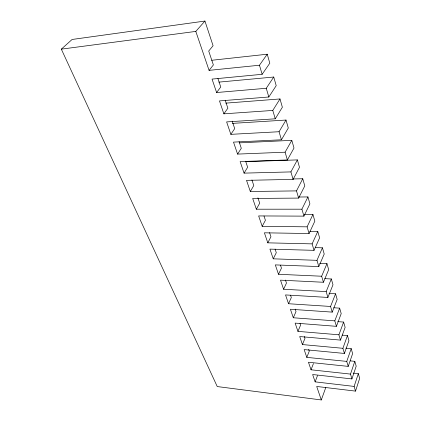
<?xml version="1.0" encoding="UTF-8"?>
<svg xmlns="http://www.w3.org/2000/svg" width="421" height="421" viewBox="0 0 421 421"><rect width="100%" height="100%" fill="white"/><g stroke="black" fill="none" stroke-linecap="round" stroke-linejoin="round"><path stroke-width="0.63" d="M204.943 21.05L195.807 31.407L209.074 70.37L213.373 64.95L208.711 51.046L213.084 45.736L204.943 21.05L72.096 39.474L61.329 49.152L217.247 386.557L321.291 399.95L316.697 386.457L355.513 391.114L359.671 378.358L358.334 373.664L353.124 373.101M355.513 391.114L354.129 386.42L358.334 373.664M354.129 386.42L315.134 381.858L312.635 374.527L351.924 378.932L356.198 366.175L354.819 361.339L350.261 360.881M351.924 378.932L350.498 374.095L354.819 361.339M350.498 374.095L311.024 369.791L308.451 362.244L348.225 366.381L352.619 353.624L351.198 348.641L345.957 348.156M348.225 366.381L346.757 361.397L351.198 348.641M346.757 361.397L306.793 357.366L304.146 349.588L344.41 353.445L348.93 340.694L347.467 335.558L342.226 335.121M344.41 353.445L342.894 348.304L347.467 335.558M321.291 399.95L325.77 387.594M342.894 348.304L302.436 344.562L299.705 336.547L340.478 340.1L345.131 327.364L343.62 322.07L337.747 321.628M340.478 340.1L338.916 334.795L343.62 322.07M315.134 381.858L317.481 375.632M338.916 334.795L297.942 331.369L295.126 323.107L336.421 326.333L341.21 313.613L339.652 308.151L333.774 307.767M336.421 326.333L334.806 320.86L339.652 308.151M311.024 369.791L313.44 363.56M334.806 320.86L293.311 317.766L290.406 309.24L332.232 312.119L337.168 299.431L335.558 293.79L329.017 293.421M332.232 312.119L330.564 306.462L335.558 293.79M306.793 357.366L309.277 351.14L308.672 349.346M330.564 306.462L288.532 303.73L285.533 294.932L327.901 297.437L332.99 284.785L331.327 278.96L324.775 278.66M327.901 297.437L326.18 291.595L331.327 278.96M302.436 344.562L304.988 338.342L304.367 336.495M326.18 291.595L283.596 289.243L280.502 280.16L323.433 282.259L328.675 269.661L326.959 263.641L319.739 263.378M323.433 282.259L321.649 276.223L326.959 263.641M297.942 331.369L300.568 325.154L299.973 323.386M321.649 276.223L278.502 274.281L275.308 264.898L318.808 266.572L324.217 254.026L322.444 247.806L315.245 247.622M293.311 317.766L296.01 311.561L295.2 309.13M318.808 266.572L316.966 260.325L322.444 247.806M316.966 260.325L273.24 258.826L269.935 249.121L314.024 250.337L319.613 237.865L317.776 231.429L309.898 231.313M288.532 303.73L291.316 297.542L290.532 295.2M314.024 250.337L312.119 243.875L317.776 231.429M312.119 243.875L267.798 242.843L264.383 232.808L309.072 233.534L314.84 221.141L312.945 214.484L304.43 214.452M283.596 289.243L286.464 283.075L285.454 280.049M309.072 233.534L307.098 226.84L312.945 214.484M278.502 274.281L281.46 268.14L280.481 265.209M307.098 226.84L262.172 226.314L258.636 215.931L303.941 216.131L309.903 203.832L307.94 196.933L298.747 197.012M303.941 216.131L301.894 209.19L307.94 196.933M273.24 258.826L276.292 252.711L275.076 249.079M301.894 209.19L256.347 209.205L252.684 198.454L298.621 198.086L304.793 185.898L302.757 178.751L292.921 178.962M298.621 198.086L296.5 190.892L302.757 178.751M267.798 242.843L270.95 236.765L269.566 232.645M296.5 190.892L250.316 191.492L246.522 180.351L293.105 179.372L299.494 167.316L297.379 159.901L245.654 161.675M293.105 179.372L290.906 171.905L297.379 159.901M262.172 226.314L265.425 220.278L263.993 216.01M290.906 171.905L244.064 173.131L240.128 161.585L287.385 159.954L293.995 148.039L291.806 140.346L239.475 142.856M256.347 209.205L259.704 203.217L257.91 197.854M287.385 159.954L285.096 152.197L291.806 140.346M250.316 191.492L253.789 185.55L251.926 180.004M285.096 152.197L237.581 154.097L233.502 142.114L281.438 139.783L288.29 128.031L286.012 120.043L232.418 123.379M281.438 139.783L279.065 131.726L286.012 120.043M244.064 173.131L247.653 167.258L245.627 161.201M279.065 131.726L230.855 134.346L226.619 121.906L275.26 118.811L282.365 107.25L280.002 98.951L225.772 103.14M275.26 118.811L272.787 110.434L280.002 98.951M237.581 154.097L241.301 148.292L239.102 141.73M272.787 110.434L223.872 113.838L219.473 100.914L268.83 97.004L276.208 85.658L273.745 77.027L218.873 82.121M268.83 97.004L266.261 88.284L273.745 77.027M230.855 134.346L234.708 128.621L232.218 121.19M266.261 88.284L216.615 92.525L212.042 79.09L262.141 74.301L269.803 63.192L267.24 54.209L211.7 60.282M209.074 70.37L259.462 65.223L267.24 54.209M223.872 113.838L227.866 108.202L225.198 100.24M216.615 92.525L220.757 86.994L217.91 78.485M61.329 49.152L195.807 31.407M259.462 65.223L262.141 74.301"/></g></svg>
